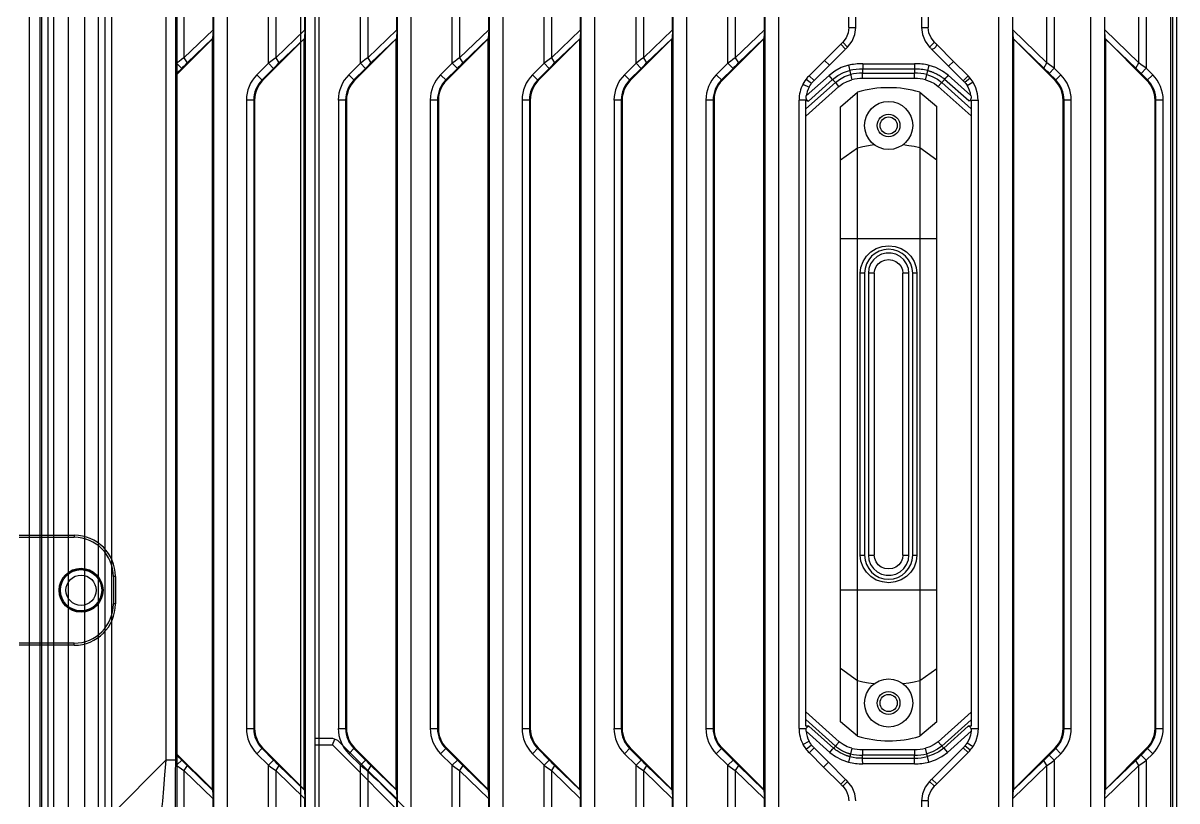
# Model space of a CAD drawing. Header units: millimetres. Extents: x -3132 to 28633, y 682 to 5849.
# Drawn here: x 24060 to 24227.8, y 2154.5 to 2267.6 of the extents above; entities that cross this region are included whole.
import ezdxf

# ---------------------------------------------------------------- set-up
doc = ezdxf.new("R2010")
doc.units = ezdxf.units.MM

# ---------------------------------------------------------------- blocks, each defined once
blk = doc.blocks.new('rtjg')
at = {"linetype": 'Continuous'}
for p, q in [((18239.39, 1763.81), (18239.39, 2763.81)), ((18739.39, 1763.81), (18739.39, 2763.81)), ((18259.24, 2082.29), (18259.24, 1838.49)), ((18260.66, 1838.49), (18260.66, 2077.42)), ((18266.15, 2007.99), (18266.15, 1813.55)), ((18268.14, 2008.9), (18268.14, 1809.44)), ((18279.52, 2007.99), (18279.52, 1800.18)), ((18281.51, 2008.9), (18281.51, 1798.19)), ((18292.89, 2007.99), (18292.89, 1786.87)), ((18294.88, 2008.9), (18294.88, 1785.7)), ((18306.26, 2007.99), (18306.26, 1785.31)), ((18308.25, 2008.9), (18308.25, 1785.31)), ((18319.63, 2007.99), (18319.63, 1785.31)), ((18321.62, 2008.9), (18321.62, 1785.31)), ((18333, 2007.99), (18333, 1785.31)), ((18334.99, 2008.9), (18334.99, 1785.31)), ((18346.37, 2007.99), (18346.37, 1785.31)), ((18348.36, 2008.9), (18348.36, 1785.31)), ((18240.91, 2000.5), (18240.91, 1791.54)), ((18241.2, 1791.5), (18241.2, 2000.5)), ((18242.08, 2000.91), (18242.08, 1801.59)), ((18260.89, 1821.29), (18260.89, 1998.79)), ((18245.08, 1801.59), (18245.08, 1996.98)), ((18247.41, 1995.64), (18247.41, 1803.91)), ((18249.41, 1806.01), (18249.41, 1994.41)), ((18250.36, 1992.79), (18250.36, 1830.61)), ((18251.35, 1830.61), (18251.35, 1993.33)), ((18380.42, 1785.31), (18380.42, 1985.66)), ((18406.34, 1793.38), (18406.34, 1985.73)), ((18382.42, 1983.66), (18382.42, 1785.31)), ((18388.5, 1976.27), (18388.5, 1939.13)), ((18261.86, 1974.76), (18261.86, 1940.64)), ((18274.16, 1939.87), (18274.16, 1975.54)), ((18275.23, 1974.76), (18275.23, 1940.64)), ((18287.53, 1939.87), (18287.53, 1975.54)), ((18288.6, 1974.76), (18288.6, 1940.64)), ((18300.9, 1939.87), (18300.9, 1975.54)), ((18301.97, 1974.76), (18301.97, 1940.64)), ((18314.27, 1939.87), (18314.27, 1975.54)), ((18315.34, 1974.76), (18315.34, 1940.64)), ((18327.64, 1939.87), (18327.64, 1975.54)), ((18328.71, 1974.76), (18328.71, 1940.64)), ((18341.01, 1939.87), (18341.01, 1975.54)), ((18342.08, 1974.76), (18342.08, 1940.64)), ((18387.43, 1939.9), (18387.43, 1975.5)), ((18393.79, 1785.31), (18393.79, 1972.29)), ((18266.1, 1944.74), (18266.1, 1970.67)), ((18279.47, 1944.74), (18279.47, 1970.67)), ((18292.84, 1944.74), (18292.84, 1970.67)), ((18306.21, 1944.74), (18306.21, 1970.67)), ((18319.58, 1944.74), (18319.58, 1970.67)), ((18332.95, 1944.74), (18332.95, 1970.67)), ((18346.32, 1944.74), (18346.32, 1970.67)), ((18358.61, 1945.05), (18358.61, 1970.36)), ((18359.61, 1945.05), (18359.61, 1970.36)), ((18369.16, 1970.35), (18369.16, 1945.05)), ((18370.16, 1970.35), (18370.16, 1945.05)), ((18382.47, 1944.7), (18382.47, 1970.71)), ((18395.79, 1970.29), (18395.79, 1785.31)), ((18395.84, 1944.7), (18395.84, 1970.23)), ((18400.8, 1939.9), (18400.8, 1965.27)), ((18405.72, 1793.38), (18405.72, 1965.12)), ((18401.87, 1964.2), (18401.87, 1939.13)), ((18405.39, 1958.63), (18405.39, 1793.38)), ((18266.1, 1944.74), (18261.86, 1940.64)), ((18266.1, 1944.74), (18266.03, 1943.48)), ((18279.47, 1944.74), (18275.23, 1940.64)), ((18279.47, 1944.74), (18279.4, 1943.48)), ((18292.84, 1944.74), (18288.6, 1940.64)), ((18292.84, 1944.74), (18292.77, 1943.48)), ((18306.21, 1944.74), (18301.97, 1940.64)), ((18306.21, 1944.74), (18306.14, 1943.48)), ((18319.58, 1944.74), (18315.34, 1940.64)), ((18319.58, 1944.74), (18319.51, 1943.48)), ((18332.95, 1944.74), (18328.71, 1940.64)), ((18332.95, 1944.74), (18332.88, 1943.48)), ((18346.32, 1944.74), (18342.08, 1940.64)), ((18346.32, 1944.74), (18346.25, 1943.48)), ((18358.61, 1945.05), (18359.61, 1945.05)), ((18369.16, 1945.05), (18370.16, 1945.05)), ((18387.43, 1939.9), (18382.47, 1944.7)), ((18382.54, 1943.43), (18382.47, 1944.7)), ((18400.8, 1939.9), (18395.84, 1944.7)), ((18395.91, 1943.43), (18395.84, 1944.7)), ((18260.89, 1938.29), (18266, 1943.4)), ((18262.32, 1939.9), (18266.03, 1943.48)), ((18266, 1834.22), (18266, 1943.4)), ((18273.31, 1937.34), (18279.37, 1943.4)), ((18275.69, 1939.9), (18279.4, 1943.48)), ((18279.4, 1943.48), (18279.37, 1943.4)), ((18279.37, 1834.22), (18279.37, 1943.4)), ((18286.68, 1937.34), (18292.74, 1943.4)), ((18289.06, 1939.9), (18292.77, 1943.48)), ((18292.77, 1943.48), (18292.74, 1943.4)), ((18292.74, 1834.22), (18292.74, 1943.4)), ((18300.05, 1937.34), (18306.11, 1943.4)), ((18302.43, 1939.9), (18306.14, 1943.48)), ((18306.14, 1943.48), (18306.11, 1943.4)), ((18306.11, 1834.22), (18306.11, 1943.4)), ((18313.42, 1937.34), (18319.48, 1943.4)), ((18315.8, 1939.9), (18319.51, 1943.48)), ((18319.51, 1943.48), (18319.48, 1943.4)), ((18319.48, 1834.22), (18319.48, 1943.4)), ((18326.79, 1937.34), (18332.85, 1943.4)), ((18329.17, 1939.9), (18332.88, 1943.48)), ((18332.88, 1943.48), (18332.85, 1943.4)), ((18332.85, 1834.22), (18332.85, 1943.4)), ((18340.16, 1937.34), (18346.22, 1943.4)), ((18342.54, 1939.9), (18346.25, 1943.48)), ((18346.25, 1943.48), (18346.22, 1943.4)), ((18346.22, 1834.22), (18346.22, 1943.4)), ((18357.44, 1942.64), (18358.14, 1941.93)), ((18357.72, 1942.91), (18358.42, 1942.21)), ((18371.05, 1942.92), (18370.35, 1942.21)), ((18373.83, 1940.14), (18371.39, 1942.59)), ((18382.54, 1943.43), (18386.97, 1939.16)), ((18382.54, 1943.42), (18382.56, 1943.42)), ((18382.56, 1943.42), (18382.56, 1834.22)), ((18382.56, 1943.4), (18388.61, 1937.34)), ((18395.91, 1943.43), (18400.34, 1939.16)), ((18395.91, 1943.42), (18395.93, 1943.42)), ((18395.93, 1943.42), (18395.93, 1834.22)), ((18395.93, 1943.4), (18401.98, 1937.34)), ((18370.68, 1941.88), (18373.12, 1939.43)), ((18261.54, 1939.12), (18260.89, 1939.77)), ((18261.54, 1939.12), (18260.89, 1938.48)), ((18261.86, 1940.64), (18262.32, 1939.9)), ((18274.16, 1939.87), (18272.47, 1938.18)), ((18274.91, 1939.12), (18273.22, 1937.44)), ((18274.91, 1939.12), (18274.16, 1939.87)), ((18275.23, 1940.64), (18275.69, 1939.9)), ((18287.53, 1939.87), (18285.84, 1938.18)), ((18288.28, 1939.12), (18286.59, 1937.44)), ((18288.28, 1939.12), (18287.53, 1939.87)), ((18288.6, 1940.64), (18289.06, 1939.9)), ((18300.9, 1939.87), (18299.21, 1938.18)), ((18301.65, 1939.12), (18299.96, 1937.44)), ((18301.65, 1939.12), (18300.9, 1939.87)), ((18301.97, 1940.64), (18302.43, 1939.9)), ((18314.27, 1939.87), (18312.58, 1938.18)), ((18315.02, 1939.12), (18313.33, 1937.44)), ((18315.02, 1939.12), (18314.27, 1939.87)), ((18315.34, 1940.64), (18315.8, 1939.9)), ((18327.64, 1939.87), (18325.95, 1938.18)), ((18328.39, 1939.12), (18326.7, 1937.44)), ((18328.39, 1939.12), (18327.64, 1939.87)), ((18328.71, 1940.64), (18329.17, 1939.9)), ((18341.01, 1939.87), (18339.32, 1938.18)), ((18341.76, 1939.12), (18340.07, 1937.44)), ((18341.76, 1939.12), (18341.01, 1939.87)), ((18342.08, 1940.64), (18342.54, 1939.9)), ((18355.07, 1940.26), (18352.84, 1938.05)), ((18353.54, 1937.33), (18355.78, 1939.56)), ((18355.07, 1940.26), (18355.78, 1939.56)), ((18358.53, 1939.56), (18359.04, 1937.46)), ((18360.62, 1939.79), (18368.16, 1939.79)), ((18369.76, 1937.45), (18370.28, 1939.55)), ((18373.83, 1940.14), (18373.12, 1939.43)), ((18373.12, 1939.43), (18375.24, 1937.31)), ((18375.95, 1938.03), (18373.83, 1940.14)), ((18386.97, 1939.16), (18387.43, 1939.9)), ((18388.5, 1939.13), (18387.76, 1938.39)), ((18389.45, 1938.18), (18388.5, 1939.13)), ((18400.34, 1939.16), (18400.8, 1939.9)), ((18401.87, 1939.13), (18401.13, 1938.39)), ((18402.82, 1938.18), (18401.87, 1939.13)), ((18272.47, 1938.18), (18273.31, 1937.34)), ((18285.84, 1938.18), (18286.68, 1937.34)), ((18299.21, 1938.18), (18300.05, 1937.34)), ((18312.58, 1938.18), (18313.42, 1937.34)), ((18325.95, 1938.18), (18326.79, 1937.34)), ((18339.32, 1938.18), (18340.16, 1937.34)), ((18352.4, 1937.56), (18353.19, 1936.95)), ((18355.73, 1938.1), (18352.41, 1935.12)), ((18356.24, 1937.52), (18352.73, 1934.37)), ((18352.84, 1938.05), (18353.54, 1937.33)), ((18356.24, 1937.52), (18355.73, 1938.1)), ((18356.24, 1937.52), (18356.64, 1937.07)), ((18368.16, 1939.01), (18360.61, 1939.01)), ((18360.61, 1939.01), (18360.61, 1938.41)), ((18360.61, 1938.41), (18368.16, 1938.41)), ((18368.17, 1937.63), (18360.61, 1937.63)), ((18368.16, 1939.01), (18368.16, 1938.41)), ((18372.54, 1937.52), (18372.14, 1937.08)), ((18376.04, 1934.39), (18372.54, 1937.52)), ((18376.37, 1935.15), (18373.06, 1938.11)), ((18375.95, 1938.03), (18375.24, 1937.31)), ((18376.26, 1937.68), (18375.5, 1937.04)), ((18388.71, 1937.44), (18387.76, 1938.39)), ((18388.61, 1937.34), (18389.45, 1938.18)), ((18402.08, 1937.44), (18401.13, 1938.39)), ((18401.98, 1937.34), (18402.82, 1938.18)), ((18351.93, 1936.84), (18352.82, 1936.38)), ((18352.36, 1933.23), (18356.64, 1937.07)), ((18352.36, 1932.18), (18357.16, 1936.49)), ((18356.79, 1936.91), (18356.64, 1937.07)), ((18357.16, 1936.49), (18356.79, 1936.91)), ((18371.62, 1936.49), (18372, 1936.91)), ((18371.62, 1936.49), (18376.42, 1932.2)), ((18372, 1936.91), (18372.14, 1937.08)), ((18372.14, 1937.08), (18376.42, 1933.25)), ((18375.82, 1936.61), (18376.67, 1937.14)), ((18272.14, 1934.51), (18270.96, 1934.51)), ((18270.96, 1934.51), (18270.96, 1843.11)), ((18272.01, 1934.51), (18272.01, 1843.11)), ((18272.14, 1934.51), (18272.14, 1843.11)), ((18285.51, 1934.51), (18284.33, 1934.51)), ((18284.33, 1934.51), (18284.33, 1843.11)), ((18285.38, 1934.51), (18285.38, 1843.11)), ((18285.51, 1934.51), (18285.51, 1843.11)), ((18298.88, 1934.51), (18297.7, 1934.51)), ((18297.7, 1934.51), (18297.7, 1843.11)), ((18298.75, 1934.51), (18298.75, 1843.11)), ((18298.88, 1934.51), (18298.88, 1843.11)), ((18312.25, 1934.51), (18311.07, 1934.51)), ((18311.07, 1934.51), (18311.07, 1843.11)), ((18312.12, 1934.51), (18312.12, 1843.11)), ((18312.25, 1934.51), (18312.25, 1843.11)), ((18325.62, 1934.51), (18324.44, 1934.51)), ((18324.44, 1934.51), (18324.44, 1843.11)), ((18325.49, 1934.51), (18325.49, 1843.11)), ((18325.62, 1934.51), (18325.62, 1843.11)), ((18338.99, 1934.51), (18337.81, 1934.51)), ((18337.81, 1934.51), (18337.81, 1843.11)), ((18338.86, 1934.51), (18338.86, 1843.11)), ((18338.99, 1934.51), (18338.99, 1843.11)), ((18352.5, 1934.51), (18351.36, 1934.51)), ((18351.36, 1843.11), (18351.36, 1934.51)), ((18352.36, 1934.43), (18352.73, 1934.37)), ((18352.36, 1843.45), (18352.36, 1934.43)), ((18357.39, 1933.54), (18359.85, 1935.64)), ((18359.85, 1841.98), (18359.85, 1935.64)), ((18368.92, 1935.65), (18371.39, 1933.55)), ((18368.92, 1935.65), (18368.92, 1841.97)), ((18376.04, 1934.39), (18376.42, 1934.46)), ((18376.25, 1934.51), (18377.42, 1934.51)), ((18376.31, 1934.6), (18376.26, 1934.51)), ((18376.42, 1934.46), (18376.42, 1843.43)), ((18377.42, 1934.51), (18377.42, 1843.11)), ((18390.97, 1934.51), (18389.78, 1934.51)), ((18389.78, 1843.11), (18389.78, 1934.51)), ((18389.92, 1843.11), (18389.92, 1934.51)), ((18390.97, 1843.11), (18390.97, 1934.51)), ((18404.34, 1934.51), (18403.15, 1934.51)), ((18403.15, 1843.11), (18403.15, 1934.51)), ((18403.29, 1843.11), (18403.29, 1934.51)), ((18404.34, 1843.11), (18404.34, 1934.51)), ((18357.39, 1844.07), (18357.39, 1933.54)), ((18371.39, 1844.06), (18371.39, 1933.55)), ((18357.39, 1925.81), (18359.85, 1927.58)), ((18368.92, 1927.59), (18371.39, 1925.82)), ((18371.39, 1914.34), (18357.39, 1914.34)), ((18360.89, 1909.31), (18360.27, 1909.31)), ((18360.27, 1868.31), (18360.27, 1909.31)), ((18360.89, 1909.31), (18360.89, 1868.31)), ((18362.3, 1909.31), (18361.44, 1909.31)), ((18361.44, 1909.31), (18361.44, 1868.31)), ((18362.3, 1909.31), (18362.3, 1868.31)), ((18367.34, 1909.31), (18366.47, 1909.31)), ((18366.47, 1868.31), (18366.47, 1909.31)), ((18367.34, 1868.31), (18367.34, 1909.31)), ((18368.51, 1909.31), (18367.89, 1909.31)), ((18367.89, 1868.31), (18367.89, 1909.31)), ((18368.51, 1909.31), (18368.51, 1868.31)), ((18360.27, 1868.31), (18360.89, 1868.31)), ((18361.44, 1868.31), (18362.3, 1868.31)), ((18366.47, 1868.31), (18367.34, 1868.31)), ((18367.89, 1868.31), (18368.51, 1868.31)), ((18357.39, 1863.28), (18371.39, 1863.28)), ((18359.85, 1850.04), (18357.39, 1851.81)), ((18371.39, 1851.8), (18368.92, 1850.02)), ((18357.2, 1841.17), (18352.36, 1845.51)), ((18376.42, 1845.49), (18371.58, 1841.16)), ((18356.65, 1840.55), (18352.36, 1844.39)), ((18352.8, 1843.45), (18352.36, 1843.45)), ((18352.8, 1843.45), (18356.38, 1840.24)), ((18359.85, 1841.98), (18357.39, 1844.07)), ((18371.39, 1844.06), (18368.92, 1841.97)), ((18376.42, 1844.37), (18372.13, 1840.54)), ((18372.4, 1840.24), (18375.97, 1843.43)), ((18376.42, 1843.43), (18375.97, 1843.43)), ((18270.96, 1843.11), (18272.14, 1843.11)), ((18284.33, 1843.11), (18285.51, 1843.11)), ((18297.7, 1843.11), (18298.88, 1843.11)), ((18311.07, 1843.11), (18312.25, 1843.11)), ((18324.44, 1843.11), (18325.62, 1843.11)), ((18337.81, 1843.11), (18338.99, 1843.11)), ((18351.36, 1843.11), (18352.41, 1843.11)), ((18352.38, 1842.72), (18355.83, 1839.62)), ((18372.95, 1839.61), (18376.4, 1842.69)), ((18376.36, 1843.11), (18377.42, 1843.11)), ((18389.78, 1843.11), (18390.97, 1843.11)), ((18403.15, 1843.11), (18404.34, 1843.11)), ((18273.31, 1840.28), (18272.47, 1839.44)), ((18273.22, 1840.18), (18274.91, 1838.5)), ((18279.37, 1834.22), (18273.31, 1840.28)), ((18286.68, 1840.28), (18285.84, 1839.44)), ((18286.59, 1840.18), (18288.28, 1838.5)), ((18292.74, 1834.22), (18286.68, 1840.28)), ((18300.05, 1840.28), (18299.21, 1839.44)), ((18299.96, 1840.18), (18301.65, 1838.5)), ((18306.11, 1834.22), (18300.05, 1840.28)), ((18313.42, 1840.28), (18312.58, 1839.44)), ((18313.33, 1840.18), (18315.02, 1838.5)), ((18319.48, 1834.22), (18313.42, 1840.28)), ((18326.79, 1840.28), (18325.95, 1839.44)), ((18326.7, 1840.18), (18328.39, 1838.5)), ((18332.85, 1834.22), (18326.79, 1840.28)), ((18340.16, 1840.28), (18339.32, 1839.44)), ((18340.07, 1840.18), (18341.76, 1838.5)), ((18346.22, 1834.22), (18340.16, 1840.28)), ((18351.93, 1840.78), (18352.82, 1841.24)), ((18353.19, 1840.67), (18352.4, 1840.05)), ((18352.84, 1839.57), (18353.54, 1840.28)), ((18355.64, 1838.2), (18353.54, 1840.28)), ((18356.38, 1840.24), (18356.65, 1840.55)), ((18356.8, 1840.71), (18356.65, 1840.55)), ((18357.2, 1841.17), (18356.8, 1840.71)), ((18359.05, 1840.22), (18358.56, 1838.2)), ((18360.61, 1840.04), (18368.17, 1840.04)), ((18370.24, 1838.21), (18369.75, 1840.22)), ((18375.24, 1840.3), (18370.69, 1835.75)), ((18371.58, 1841.16), (18371.98, 1840.71)), ((18371.98, 1840.71), (18372.13, 1840.54)), ((18372.4, 1840.24), (18372.13, 1840.54)), ((18372.4, 1840.24), (18372.95, 1839.61)), ((18375.94, 1839.59), (18375.24, 1840.3)), ((18376.26, 1839.94), (18375.5, 1840.58)), ((18375.82, 1841), (18376.67, 1840.48)), ((18388.61, 1840.28), (18382.56, 1834.22)), ((18387.76, 1839.23), (18388.71, 1840.18)), ((18389.45, 1839.44), (18388.61, 1840.28)), ((18401.98, 1840.28), (18395.93, 1834.22)), ((18401.13, 1839.23), (18402.08, 1840.18)), ((18402.82, 1839.44), (18401.98, 1840.28)), ((18251.35, 1830.61), (18259.24, 1838.49)), ((18260.66, 1838.49), (18259.24, 1838.49)), ((18266, 1834.22), (18260.89, 1839.33)), ((18260.89, 1839.14), (18261.54, 1838.5)), ((18260.89, 1837.85), (18261.54, 1838.5)), ((18272.47, 1839.44), (18274.16, 1837.75)), ((18274.16, 1837.75), (18274.91, 1838.5)), ((18285.84, 1839.44), (18287.53, 1837.75)), ((18287.53, 1837.75), (18288.28, 1838.5)), ((18299.21, 1839.44), (18300.9, 1837.75)), ((18300.9, 1837.75), (18301.65, 1838.5)), ((18312.58, 1839.44), (18314.27, 1837.75)), ((18314.27, 1837.75), (18315.02, 1838.5)), ((18325.95, 1839.44), (18327.64, 1837.75)), ((18327.64, 1837.75), (18328.39, 1838.5)), ((18339.32, 1839.44), (18341.01, 1837.75)), ((18341.01, 1837.75), (18341.76, 1838.5)), ((18352.86, 1839.55), (18354.93, 1837.49)), ((18368.16, 1839.21), (18360.61, 1839.21)), ((18360.61, 1838.8), (18360.61, 1839.21)), ((18360.61, 1838.8), (18368.16, 1838.8)), ((18368.16, 1838.8), (18368.16, 1839.21)), ((18371.39, 1835.04), (18375.94, 1839.59)), ((18386.97, 1838.46), (18382.54, 1834.19)), ((18387.43, 1837.71), (18386.97, 1838.46)), ((18387.76, 1839.23), (18388.5, 1838.49)), ((18388.5, 1838.49), (18389.45, 1839.44)), ((18388.5, 1838.49), (18388.5, 1801.34)), ((18400.34, 1838.46), (18395.91, 1834.19)), ((18400.8, 1837.71), (18400.34, 1838.46)), ((18401.13, 1839.23), (18401.87, 1838.49)), ((18401.87, 1838.49), (18402.82, 1839.44)), ((18401.87, 1838.49), (18401.87, 1801.34)), ((18262.32, 1837.72), (18261.86, 1836.98)), ((18261.86, 1836.98), (18266.1, 1832.88)), ((18261.86, 1836.98), (18261.86, 1822.27)), ((18266.03, 1834.14), (18262.32, 1837.72)), ((18274.16, 1805.54), (18274.16, 1837.75)), ((18275.69, 1837.72), (18275.23, 1836.98)), ((18275.23, 1836.98), (18279.47, 1832.88)), ((18275.23, 1836.98), (18275.23, 1804.47)), ((18279.4, 1834.14), (18275.69, 1837.72)), ((18287.53, 1802.08), (18287.53, 1837.75)), ((18289.06, 1837.72), (18288.6, 1836.98)), ((18288.6, 1836.98), (18292.84, 1832.88)), ((18288.6, 1836.98), (18288.6, 1802.85)), ((18292.77, 1834.14), (18289.06, 1837.72)), ((18300.9, 1802.08), (18300.9, 1837.75)), ((18302.43, 1837.72), (18301.97, 1836.98)), ((18301.97, 1836.98), (18306.21, 1832.88)), ((18301.97, 1836.98), (18301.97, 1802.85)), ((18306.14, 1834.14), (18302.43, 1837.72)), ((18314.27, 1802.08), (18314.27, 1837.75)), ((18315.8, 1837.72), (18315.34, 1836.98)), ((18315.34, 1836.98), (18319.58, 1832.88)), ((18315.34, 1836.98), (18315.34, 1802.85)), ((18319.51, 1834.14), (18315.8, 1837.72)), ((18327.64, 1802.08), (18327.64, 1837.75)), ((18329.17, 1837.72), (18328.71, 1836.98)), ((18328.71, 1836.98), (18332.95, 1832.88)), ((18328.71, 1836.98), (18328.71, 1802.85)), ((18332.88, 1834.14), (18329.17, 1837.72)), ((18341.01, 1802.08), (18341.01, 1837.75)), ((18342.54, 1837.72), (18342.08, 1836.98)), ((18342.08, 1836.98), (18346.32, 1832.88)), ((18342.08, 1836.98), (18342.08, 1802.85)), ((18346.25, 1834.14), (18342.54, 1837.72)), ((18354.93, 1837.49), (18355.64, 1838.2)), ((18354.93, 1837.49), (18357.43, 1834.99)), ((18358.14, 1835.7), (18355.64, 1838.2)), ((18368.16, 1837.97), (18360.62, 1837.97)), ((18382.47, 1832.92), (18387.43, 1837.71)), ((18387.43, 1802.12), (18387.43, 1837.71)), ((18395.84, 1832.92), (18400.8, 1837.71)), ((18400.8, 1802.12), (18400.8, 1837.71)), ((18357.43, 1834.99), (18358.14, 1835.7)), ((18357.72, 1834.7), (18358.42, 1835.41)), ((18371.05, 1834.7), (18370.35, 1835.41)), ((18370.69, 1835.75), (18371.39, 1835.04)), ((18266.03, 1834.14), (18266, 1834.22)), ((18266.03, 1834.14), (18266.1, 1832.88)), ((18279.4, 1834.14), (18279.37, 1834.22)), ((18279.4, 1834.14), (18279.47, 1832.88)), ((18292.77, 1834.14), (18292.74, 1834.22)), ((18292.77, 1834.14), (18292.84, 1832.88)), ((18306.14, 1834.14), (18306.11, 1834.22)), ((18306.14, 1834.14), (18306.21, 1832.88)), ((18319.51, 1834.14), (18319.48, 1834.22)), ((18319.51, 1834.14), (18319.58, 1832.88)), ((18332.88, 1834.14), (18332.85, 1834.22)), ((18332.88, 1834.14), (18332.95, 1832.88)), ((18346.25, 1834.14), (18346.22, 1834.22)), ((18346.25, 1834.14), (18346.32, 1832.88)), ((18382.47, 1832.92), (18382.54, 1834.19)), ((18382.54, 1834.19), (18382.56, 1834.22)), ((18395.84, 1832.92), (18395.91, 1834.19)), ((18395.91, 1834.19), (18395.93, 1834.22)), ((18266.1, 1813.6), (18266.1, 1832.88)), ((18279.47, 1806.95), (18279.47, 1832.88)), ((18292.84, 1806.95), (18292.84, 1832.88)), ((18306.21, 1806.95), (18306.21, 1832.88)), ((18319.58, 1806.95), (18319.58, 1832.88)), ((18332.95, 1806.95), (18332.95, 1832.88)), ((18346.32, 1806.95), (18346.32, 1832.88)), ((18370.16, 1832.57), (18369.16, 1832.57)), ((18369.16, 1832.57), (18369.16, 1807.26)), ((18370.16, 1832.57), (18370.16, 1807.26)), ((18382.47, 1806.91), (18382.47, 1832.92)), ((18395.84, 1806.91), (18395.84, 1832.92))]:
    blk.add_line(p, q, dxfattribs=at)
for points in [[(18358.61, 1945.05), (18358.51, 1944.29), (18358.21, 1943.56), (18357.72, 1942.91)], [(18358.42, 1942.21), (18359.08, 1943.06), (18359.48, 1944.03), (18359.61, 1945.05)], [(18369.16, 1945.05), (18369.3, 1944.03), (18369.7, 1943.07), (18370.35, 1942.21)], [(18371.05, 1942.92), (18370.56, 1943.56), (18370.26, 1944.29), (18370.16, 1945.05)], [(18357.44, 1942.64), (18356.64, 1941.84), (18355.85, 1941.04), (18355.07, 1940.26)], [(18371.39, 1942.59), (18371.24, 1942.27), (18371, 1942.03), (18370.68, 1941.88)], [(18355.78, 1939.56), (18356.57, 1940.35), (18357.36, 1941.14), (18358.14, 1941.93)], [(18261.86, 1940.64), (18261.51, 1940.39), (18261.15, 1940.13), (18260.89, 1939.94)], [(18261.54, 1939.12), (18261.81, 1939.39), (18262.07, 1939.65), (18262.32, 1939.9)], [(18275.23, 1940.64), (18274.88, 1940.39), (18274.52, 1940.13), (18274.16, 1939.87)], [(18274.91, 1939.12), (18275.18, 1939.39), (18275.44, 1939.65), (18275.69, 1939.9)], [(18288.6, 1940.64), (18288.25, 1940.39), (18287.89, 1940.13), (18287.53, 1939.87)], [(18288.28, 1939.12), (18288.55, 1939.39), (18288.81, 1939.65), (18289.06, 1939.9)], [(18301.97, 1940.64), (18301.62, 1940.39), (18301.26, 1940.13), (18300.9, 1939.87)], [(18301.65, 1939.12), (18301.92, 1939.39), (18302.18, 1939.65), (18302.43, 1939.9)], [(18315.34, 1940.64), (18314.99, 1940.39), (18314.63, 1940.13), (18314.27, 1939.87)], [(18315.02, 1939.12), (18315.29, 1939.39), (18315.55, 1939.65), (18315.8, 1939.9)], [(18328.71, 1940.64), (18328.36, 1940.39), (18328, 1940.13), (18327.64, 1939.87)], [(18328.39, 1939.12), (18328.66, 1939.39), (18328.92, 1939.65), (18329.17, 1939.9)], [(18342.08, 1940.64), (18341.73, 1940.39), (18341.37, 1940.13), (18341.01, 1939.87)], [(18341.76, 1939.12), (18342.03, 1939.39), (18342.29, 1939.65), (18342.54, 1939.9)], [(18358.53, 1939.56), (18357.51, 1939.22), (18356.57, 1938.73), (18355.73, 1938.1)], [(18360.62, 1939.79), (18360.62, 1939.23), (18360.61, 1939.01)], [(18368.16, 1939.79), (18368.16, 1939.23), (18368.16, 1939.01)], [(18373.06, 1938.11), (18372.21, 1938.73), (18371.28, 1939.22), (18370.28, 1939.55)], [(18386.97, 1939.16), (18387.23, 1938.91), (18387.49, 1938.65), (18387.76, 1938.39)], [(18388.5, 1939.13), (18388.14, 1939.4), (18387.78, 1939.65), (18387.43, 1939.9)], [(18400.34, 1939.16), (18400.6, 1938.91), (18400.86, 1938.65), (18401.13, 1938.39)], [(18401.87, 1939.13), (18401.51, 1939.4), (18401.15, 1939.65), (18400.8, 1939.9)], [(18352.4, 1937.56), (18352.22, 1937.32), (18352.07, 1937.08), (18351.93, 1936.84)], [(18356.24, 1937.51), (18357, 1938.07), (18357.83, 1938.5), (18358.71, 1938.8)], [(18356.64, 1937.07), (18357.25, 1937.52), (18357.99, 1937.92), (18358.85, 1938.22)], [(18357.16, 1936.49), (18357.73, 1936.9), (18358.36, 1937.23), (18359.04, 1937.46)], [(18360.61, 1937.63), (18360.61, 1938.2), (18360.61, 1938.41)], [(18368.17, 1937.63), (18368.16, 1938.2), (18368.16, 1938.41)], [(18369.76, 1937.45), (18370.44, 1937.23), (18371.06, 1936.9), (18371.62, 1936.49)], [(18369.95, 1938.21), (18370.74, 1937.95), (18371.49, 1937.56), (18372.14, 1937.08)], [(18370.09, 1938.79), (18370.13, 1938.79), (18370.17, 1938.78), (18370.2, 1938.77), (18370.24, 1938.75), (18370.29, 1938.74), (18370.33, 1938.73), (18370.38, 1938.71), (18370.43, 1938.7), (18370.49, 1938.68), (18370.55, 1938.66), (18370.62, 1938.64), (18370.69, 1938.61), (18370.77, 1938.58), (18370.85, 1938.55), (18370.94, 1938.51), (18371.03, 1938.47), (18371.13, 1938.43), (18371.24, 1938.38), (18371.35, 1938.33), (18371.46, 1938.26), (18371.59, 1938.2), (18371.73, 1938.12), (18371.87, 1938.03), (18372.02, 1937.92), (18372.19, 1937.81), (18372.36, 1937.67), (18372.54, 1937.52)], [(18373.06, 1938.11), (18372.86, 1937.89), (18372.68, 1937.69), (18372.54, 1937.52)], [(18376.26, 1937.68), (18376.16, 1937.8), (18376.05, 1937.92), (18375.95, 1938.03)], [(18376.68, 1937.13), (18376.55, 1937.32), (18376.41, 1937.5), (18376.26, 1937.68)], [(18352.82, 1936.38), (18352.93, 1936.57), (18353.05, 1936.76), (18353.19, 1936.95)], [(18375.24, 1937.31), (18375.33, 1937.23), (18375.41, 1937.14), (18375.5, 1937.04)], [(18375.5, 1937.04), (18375.62, 1936.9), (18375.72, 1936.75), (18375.82, 1936.61)], [(18377.42, 1934.49), (18377.33, 1935.42), (18377.08, 1936.31), (18376.68, 1937.13)], [(18352.4, 1934.76), (18352.39, 1934.93), (18352.41, 1935.12)], [(18352.5, 1934.51), (18352.44, 1934.62), (18352.4, 1934.76)], [(18352.73, 1934.37), (18352.65, 1934.4), (18352.57, 1934.44), (18352.5, 1934.51)], [(18376.25, 1934.51), (18376.19, 1934.45), (18376.12, 1934.41), (18376.04, 1934.39)], [(18376.37, 1935.15), (18376.38, 1934.98), (18376.38, 1934.83), (18376.35, 1934.7), (18376.31, 1934.6)], [(18359.85, 1927.58), (18360.65, 1927.77), (18361.45, 1927.92), (18362.26, 1928.03)], [(18366.52, 1928.03), (18367.33, 1927.92), (18368.13, 1927.78), (18368.92, 1927.59)], [(18360.27, 1909.31), (18360.36, 1910.17), (18360.67, 1911.04), (18361.16, 1911.79), (18361.81, 1912.43), (18362.6, 1912.91), (18363.47, 1913.21), (18364.41, 1913.31)], [(18367.34, 1909.31), (18367.26, 1910), (18367.01, 1910.67), (18366.6, 1911.26), (18366.07, 1911.74), (18365.43, 1912.07), (18364.74, 1912.24), (18364.03, 1912.24), (18363.34, 1912.07), (18362.71, 1911.74), (18362.18, 1911.26), (18361.77, 1910.67), (18361.52, 1910), (18361.44, 1909.31)], [(18364.41, 1913.31), (18365.33, 1913.2), (18366.2, 1912.9), (18366.98, 1912.42), (18367.63, 1911.78), (18368.11, 1911.02), (18368.42, 1910.15), (18368.51, 1909.31)], [(18362.3, 1909.31), (18362.37, 1909.8), (18362.57, 1910.28), (18362.89, 1910.7), (18363.33, 1911.03), (18363.84, 1911.23), (18364.39, 1911.31), (18364.94, 1911.23), (18365.45, 1911.03), (18365.88, 1910.7), (18366.21, 1910.28), (18366.41, 1909.8), (18366.47, 1909.31)], [(18364.41, 1864.31), (18363.48, 1864.41), (18362.6, 1864.7), (18361.81, 1865.19), (18361.15, 1865.83), (18360.67, 1866.59), (18360.36, 1867.46), (18360.27, 1868.31)], [(18361.44, 1868.31), (18361.52, 1867.62), (18361.77, 1866.95), (18362.18, 1866.36), (18362.71, 1865.88), (18363.35, 1865.55), (18364.04, 1865.38), (18364.74, 1865.38), (18365.43, 1865.55), (18366.06, 1865.88), (18366.6, 1866.36), (18367.01, 1866.95), (18367.26, 1867.62), (18367.34, 1868.31)], [(18366.47, 1868.31), (18366.41, 1867.82), (18366.21, 1867.34), (18365.88, 1866.92), (18365.45, 1866.59), (18364.94, 1866.38), (18364.39, 1866.31), (18363.84, 1866.39), (18363.33, 1866.59), (18362.89, 1866.92), (18362.57, 1867.34), (18362.37, 1867.82), (18362.3, 1868.31)], [(18368.51, 1868.31), (18368.41, 1867.45), (18368.11, 1866.59), (18367.63, 1865.84), (18366.99, 1865.2), (18366.2, 1864.72), (18365.34, 1864.42), (18364.41, 1864.31)], [(18362.26, 1849.59), (18361.45, 1849.7), (18360.65, 1849.85), (18359.85, 1850.04)], [(18368.92, 1850.02), (18368.13, 1849.84), (18367.33, 1849.7), (18366.52, 1849.58)], [(18352.41, 1843.11), (18352.5, 1843.3), (18352.64, 1843.41), (18352.8, 1843.45)], [(18375.97, 1843.43), (18376.14, 1843.39), (18376.27, 1843.28), (18376.36, 1843.11)], [(18352.38, 1842.72), (18352.37, 1842.86), (18352.38, 1842.99), (18352.41, 1843.11)], [(18376.4, 1842.69), (18376.29, 1842.11), (18376.1, 1841.54), (18375.82, 1841.01)], [(18376.36, 1843.11), (18376.39, 1842.98), (18376.4, 1842.84), (18376.4, 1842.69)], [(18377.42, 1843.11), (18377.33, 1842.19), (18377.08, 1841.3), (18376.67, 1840.48)], [(18351.93, 1840.78), (18352.07, 1840.54), (18352.23, 1840.29), (18352.4, 1840.05)], [(18352.4, 1840.05), (18352.54, 1839.88), (18352.69, 1839.72), (18352.86, 1839.55)], [(18353.19, 1840.67), (18353.05, 1840.86), (18352.93, 1841.05), (18352.82, 1841.24)], [(18355.83, 1839.62), (18356.04, 1839.86), (18356.23, 1840.08), (18356.38, 1840.24)], [(18358.76, 1839.01), (18358.72, 1839.02), (18358.68, 1839.03), (18358.64, 1839.04), (18358.6, 1839.05), (18358.56, 1839.07), (18358.51, 1839.08), (18358.46, 1839.09), (18358.41, 1839.11), (18358.35, 1839.13), (18358.28, 1839.15), (18358.21, 1839.18), (18358.14, 1839.2), (18358.06, 1839.23), (18357.97, 1839.27), (18357.88, 1839.31), (18357.78, 1839.35), (18357.68, 1839.4), (18357.57, 1839.45), (18357.45, 1839.51), (18357.32, 1839.58), (18357.19, 1839.66), (18357.05, 1839.75), (18356.89, 1839.85), (18356.73, 1839.96), (18356.56, 1840.09), (18356.38, 1840.24)], [(18356.65, 1840.55), (18356.82, 1840.4), (18356.98, 1840.28), (18357.14, 1840.17), (18357.28, 1840.08), (18357.41, 1840), (18357.54, 1839.93), (18357.66, 1839.86), (18357.77, 1839.81), (18357.87, 1839.76), (18357.96, 1839.71), (18358.06, 1839.67), (18358.14, 1839.64), (18358.22, 1839.6), (18358.3, 1839.58), (18358.37, 1839.55), (18358.44, 1839.53), (18358.5, 1839.51), (18358.55, 1839.49), (18358.6, 1839.48), (18358.65, 1839.46), (18358.7, 1839.45), (18358.74, 1839.44), (18358.78, 1839.43), (18358.82, 1839.42), (18358.85, 1839.41)], [(18359.05, 1840.22), (18358.38, 1840.44), (18357.76, 1840.76), (18357.2, 1841.17)], [(18360.61, 1840.04), (18360.61, 1839.43), (18360.61, 1839.21)], [(18368.17, 1840.04), (18368.17, 1839.72), (18368.17, 1839.43), (18368.16, 1839.21)], [(18371.58, 1841.16), (18371.03, 1840.76), (18370.41, 1840.44), (18369.75, 1840.22)], [(18372.13, 1840.54), (18371.51, 1840.08), (18370.79, 1839.7), (18369.95, 1839.41)], [(18372.41, 1840.24), (18371.69, 1839.71), (18370.89, 1839.3), (18370.05, 1839.02)], [(18375.5, 1840.58), (18375.41, 1840.48), (18375.33, 1840.39), (18375.24, 1840.3)], [(18375.5, 1840.58), (18375.54, 1840.63), (18375.58, 1840.68), (18375.62, 1840.73), (18375.65, 1840.77), (18375.68, 1840.81), (18375.71, 1840.85), (18375.74, 1840.88), (18375.76, 1840.92), (18375.78, 1840.95), (18375.8, 1840.98), (18375.82, 1841.01)], [(18376.26, 1839.94), (18376.41, 1840.12), (18376.55, 1840.3), (18376.67, 1840.48)], [(18259.24, 1838.49), (18259.05, 1836.38), (18258.88, 1834.36), (18258.72, 1832.54), (18258.57, 1830.98), (18258.43, 1829.67), (18258.31, 1828.6)], [(18260.46, 1826.15), (18260.5, 1826.88), (18260.53, 1827.85), (18260.56, 1829.09), (18260.59, 1830.62), (18260.62, 1832.4), (18260.64, 1834.38), (18260.65, 1836.44), (18260.66, 1838.49)], [(18262.32, 1837.72), (18262.07, 1837.97), (18261.81, 1838.23), (18261.54, 1838.5)], [(18275.69, 1837.72), (18275.44, 1837.97), (18275.18, 1838.23), (18274.91, 1838.5)], [(18289.06, 1837.72), (18288.81, 1837.97), (18288.55, 1838.23), (18288.28, 1838.5)], [(18302.43, 1837.72), (18302.18, 1837.97), (18301.92, 1838.23), (18301.65, 1838.5)], [(18315.8, 1837.72), (18315.55, 1837.97), (18315.29, 1838.23), (18315.02, 1838.5)], [(18329.17, 1837.72), (18328.92, 1837.97), (18328.66, 1838.23), (18328.39, 1838.5)], [(18342.54, 1837.72), (18342.29, 1837.97), (18342.03, 1838.23), (18341.76, 1838.5)], [(18355.83, 1839.62), (18356.66, 1839.01), (18357.58, 1838.53), (18358.56, 1838.2)], [(18360.62, 1837.97), (18360.61, 1838.58), (18360.61, 1838.8)], [(18368.16, 1837.97), (18368.16, 1838.58), (18368.16, 1838.8)], [(18370.24, 1838.21), (18371.22, 1838.53), (18372.13, 1839.01), (18372.95, 1839.61)], [(18375.94, 1839.59), (18376.05, 1839.7), (18376.16, 1839.82), (18376.26, 1839.94)], [(18387.76, 1839.23), (18387.49, 1838.96), (18387.23, 1838.71), (18386.97, 1838.46)], [(18387.43, 1837.71), (18387.78, 1837.96), (18388.14, 1838.22), (18388.5, 1838.49)], [(18401.13, 1839.23), (18400.86, 1838.96), (18400.6, 1838.71), (18400.34, 1838.46)], [(18400.8, 1837.71), (18401.15, 1837.96), (18401.51, 1838.22), (18401.87, 1838.49)], [(18260.89, 1837.68), (18261.15, 1837.49), (18261.51, 1837.23), (18261.86, 1836.98)], [(18274.16, 1837.75), (18274.52, 1837.49), (18274.88, 1837.23), (18275.23, 1836.98)], [(18287.53, 1837.75), (18287.89, 1837.49), (18288.25, 1837.23), (18288.6, 1836.98)], [(18300.9, 1837.75), (18301.26, 1837.49), (18301.62, 1837.23), (18301.97, 1836.98)], [(18314.27, 1837.75), (18314.63, 1837.49), (18314.99, 1837.23), (18315.34, 1836.98)], [(18327.64, 1837.75), (18328, 1837.49), (18328.36, 1837.23), (18328.71, 1836.98)], [(18341.01, 1837.75), (18341.37, 1837.49), (18341.73, 1837.23), (18342.08, 1836.98)], [(18359.61, 1832.57), (18359.48, 1833.59), (18359.08, 1834.56), (18358.42, 1835.41)], [(18370.35, 1835.41), (18369.7, 1834.55), (18369.3, 1833.59), (18369.16, 1832.57)], [(18357.72, 1834.7), (18358.21, 1834.06), (18358.51, 1833.33), (18358.61, 1832.57)], [(18370.16, 1832.57), (18370.26, 1833.33), (18370.56, 1834.06), (18371.05, 1834.7)]]:
    blk.add_lwpolyline(points, dxfattribs=at)
for centre, radius in [((18364.39, 1930.81), 3.5), ((18364.39, 1930.81), 1.65), ((18364.39, 1930.81), 1.25), ((18364.39, 1846.81), 3.5), ((18364.39, 1846.81), 1.65), ((18364.39, 1846.81), 1.25)]:
    blk.add_circle(centre, radius, dxfattribs=at)
for centre, radius, start, end in [((18413.73, 1886.19), 79.72, 134.6361, 134.9204), ((18314.9, 1886.08), 79.9, 45.0071, 45.344), ((18413.73, 1886.19), 78.72, 134.6312, 134.9204), ((18314.9, 1886.08), 78.9, 45.0075, 45.3499), ((18360.5, 1931.47), 8.32, 89.2033, 103.7549), ((18368.28, 1931.47), 8.33, 76.1272, 90.8608), ((18276.14, 1934.51), 5.19, 135, 180), ((18276.14, 1934.51), 4.13, 135, 180), ((18289.51, 1934.51), 5.19, 135, 180), ((18289.51, 1934.51), 4.13, 135, 180), ((18302.88, 1934.51), 5.19, 135, 180), ((18302.88, 1934.51), 4.13, 135, 180), ((18316.25, 1934.51), 5.19, 135, 180), ((18316.25, 1934.51), 4.13, 135, 180), ((18329.62, 1934.51), 5.19, 135, 180), ((18329.62, 1934.51), 4.13, 135, 180), ((18342.99, 1934.51), 5.19, 135, 180), ((18342.99, 1934.51), 4.13, 135, 180), ((18356.27, 1934.52), 4.93, 134.2072, 141.8099), ((18360.5, 1931.47), 7.54, 89.1661, 103.7546), ((18360.5, 1931.47), 6.94, 89.0846, 103.7546), ((18360.5, 1931.47), 6.16, 89.0345, 103.755), ((18368.28, 1931.47), 7.55, 76.1267, 90.8992), ((18368.28, 1931.47), 6.95, 76.1267, 90.9897), ((18368.28, 1931.47), 6.17, 76.1259, 91.0419), ((18385.78, 1934.51), 4.13, 0, 45), ((18385.78, 1934.51), 5.19, 0, 45), ((18399.15, 1934.51), 4.13, 0, 45), ((18399.15, 1934.51), 5.19, 0, 45), ((18276.14, 1934.51), 4, 135, 180), ((18289.51, 1934.51), 4, 135, 180), ((18302.88, 1934.51), 4, 135, 180), ((18316.25, 1934.51), 4, 135, 180), ((18329.62, 1934.51), 4, 135, 180), ((18342.99, 1934.51), 4, 135, 180), ((18356.36, 1934.51), 5, 152.2927, 180), ((18356.36, 1934.51), 4, 152.2143, 171.2372), ((18356.27, 1934.52), 3.93, 134.1843, 141.8102), ((18372.42, 1934.51), 4, 9.1287, 31.6216), ((18385.78, 1934.51), 4, 0, 45), ((18399.15, 1934.51), 4, 0, 45), ((18364.39, 1909.31), 3.5, 0, 180), ((18364.39, 1868.31), 3.5, 180, 0), ((18276.14, 1843.11), 5.19, 180, 225), ((18276.14, 1843.11), 4.13, 180, 225), ((18276.14, 1843.11), 4, 180, 225), ((18289.51, 1843.11), 5.19, 180, 225), ((18289.51, 1843.11), 4.13, 180, 225), ((18289.51, 1843.11), 4, 180, 225), ((18302.88, 1843.11), 5.19, 180, 225), ((18302.88, 1843.11), 4.13, 180, 225), ((18302.88, 1843.11), 4, 180, 225), ((18316.25, 1843.11), 5.19, 180, 225), ((18316.25, 1843.11), 4.13, 180, 225), ((18316.25, 1843.11), 4, 180, 225), ((18329.62, 1843.11), 5.19, 180, 225), ((18329.62, 1843.11), 4.13, 180, 225), ((18329.62, 1843.11), 4, 180, 225), ((18342.99, 1843.11), 5.19, 180, 225), ((18342.99, 1843.11), 4.13, 180, 225), ((18342.99, 1843.11), 4, 180, 225), ((18356.36, 1843.11), 5, 180, 207.7208), ((18356.36, 1843.11), 4, 185.5818, 207.7857), ((18385.78, 1843.11), 4, 315, 0), ((18385.78, 1843.11), 4.13, 315, 360), ((18385.78, 1843.11), 5.19, 315, 360), ((18399.15, 1843.11), 4, 315, 0), ((18399.15, 1843.11), 4.13, 315, 360), ((18399.15, 1843.11), 5.19, 315, 360), ((18356.27, 1843.1), 3.93, 218.1899, 225.8156), ((18360.5, 1846.15), 6.11, 256.245, 270.9699), ((18368.28, 1846.15), 6.11, 268.9535, 283.8737), ((18360.5, 1846.15), 7.34, 256.2454, 270.8543), ((18360.5, 1846.15), 6.94, 256.2454, 270.9177), ((18368.28, 1846.15), 6.94, 269.0094, 283.8732), ((18368.28, 1846.15), 7.35, 269.0774, 283.8732), ((18360.5, 1846.15), 8.18, 256.2456, 270.8143), ((18368.28, 1846.15), 8.18, 269.1203, 283.8735), ((18413.72, 1891.43), 79.71, 225.0747, 225.3655), ((18413.72, 1891.43), 78.71, 225.0755, 225.3705), ((18314.89, 1891.54), 78.9, 314.653, 315.0021), ((18314.89, 1891.54), 79.9, 314.6588, 315.0021)]:
    blk.add_arc(centre, radius, start, end, dxfattribs=at)
for centre, start_param, end_param in [((18364.41, 1917.86), 2.872896, 3.412762), ((18364.41, 1859.76), -0.27117, 0.268696)]:
    blk.add_ellipse(centre, major_axis=(0, -18.45), ratio=0.92139, start_param=start_param, end_param=end_param, dxfattribs=at)
blk = doc.blocks.new('*U107')
blk.add_blockref('rtjg', (-18489.39, -2267.31))
blk = doc.blocks.new('*U108')
at = {"color": 0, "linetype": 'ByBlock', "lineweight": -2, "transparency": 16777216}
for p in [(500, 0), (1000, 0)]:
    blk.add_blockref('*U107', p, dxfattribs=at)
blk = doc.blocks.new('hfnv')
at = {"color": 114, "linetype": 'Continuous', "true_color": 0x139b48}
for p, q in [((20292.48, 7504.59), (20292.48, 6507.59)), ((20294.48, 7504.59), (20294.48, 6507.59)), ((20330.48, 6507.59), (20330.48, 7504.59)), ((20332.48, 7504.59), (20332.48, 6507.59)), ((20789.48, 6614.09), (20797.48, 6614.09)), ((20789.48, 6613.79), (20797.48, 6613.79)), ((20797.48, 6614.09), (20797.48, 6613.79)), ((20803.48, 6608.09), (20803.18, 6608.09)), ((20803.18, 6608.09), (20803.18, 6604.09)), ((20803.48, 6608.09), (20803.48, 6604.09)), ((20803.48, 6604.09), (20803.18, 6604.09)), ((20797.48, 6598.39), (20789.48, 6598.39)), ((20797.48, 6598.09), (20789.48, 6598.09)), ((20797.48, 6598.09), (20797.48, 6598.39)), ((20332.48, 6584.59), (20335.06, 6584.59)), ((20335.06, 6584.59), (20335.77, 6584.29)), ((20335.06, 6583.59), (20335.42, 6584.44)), ((20332.48, 6583.59), (20335.06, 6583.59)), ((20335.06, 6583.59), (20368.48, 6550.17)), ((20335.77, 6584.29), (20369.18, 6550.88)), ((20340.59, 6579.33), (20340.66, 6579.4))]:
    blk.add_line(p, q, dxfattribs=at)
for points in [[(20340.59, 6579.33), (20340.17, 6579.76), (20339.79, 6580.19), (20339.46, 6580.6)], [(20341.86, 6578.2), (20341.44, 6578.55), (20341.02, 6578.92), (20340.59, 6579.33)]]:
    blk.add_lwpolyline(points, dxfattribs=at)
for centre, radius in [((20298.48, 6606.09), 3.15), ((20798.48, 6606.09), 3.2), ((20798.48, 6606.09), 3.15), ((20798.48, 6606.09), 3), ((20798.48, 6606.09), 2.2)]:
    blk.add_circle(centre, radius, dxfattribs=at)
for centre, radius, start, end in [((20797.48, 6608.09), 6, 0, 90), ((20797.48, 6608.09), 5.7, 0, 90), ((20797.48, 6604.09), 6, 270, 0), ((20797.48, 6604.09), 5.7, 270, 0)]:
    blk.add_arc(centre, radius, start, end, dxfattribs=at)
blk = doc.blocks.new('*U116')
blk.add_blockref('hfnv', (-20547.98, -7013.09))
blk = doc.blocks.new('*U117')
at = {"color": 0, "linetype": 'ByBlock', "lineweight": -2, "transparency": 16777216}
for p in [(500, 0), (1000, 0)]:
    blk.add_blockref('*U116', p, dxfattribs=at)

msp = doc.modelspace()

# ---------------------------------------------------------------- block references
for name, p in [('*U117', (23317.901, 2592.128)), ('*U108', (23310.901, 2589.228))]:
    msp.add_blockref(name, p)

doc.saveas('drawing.dxf')
